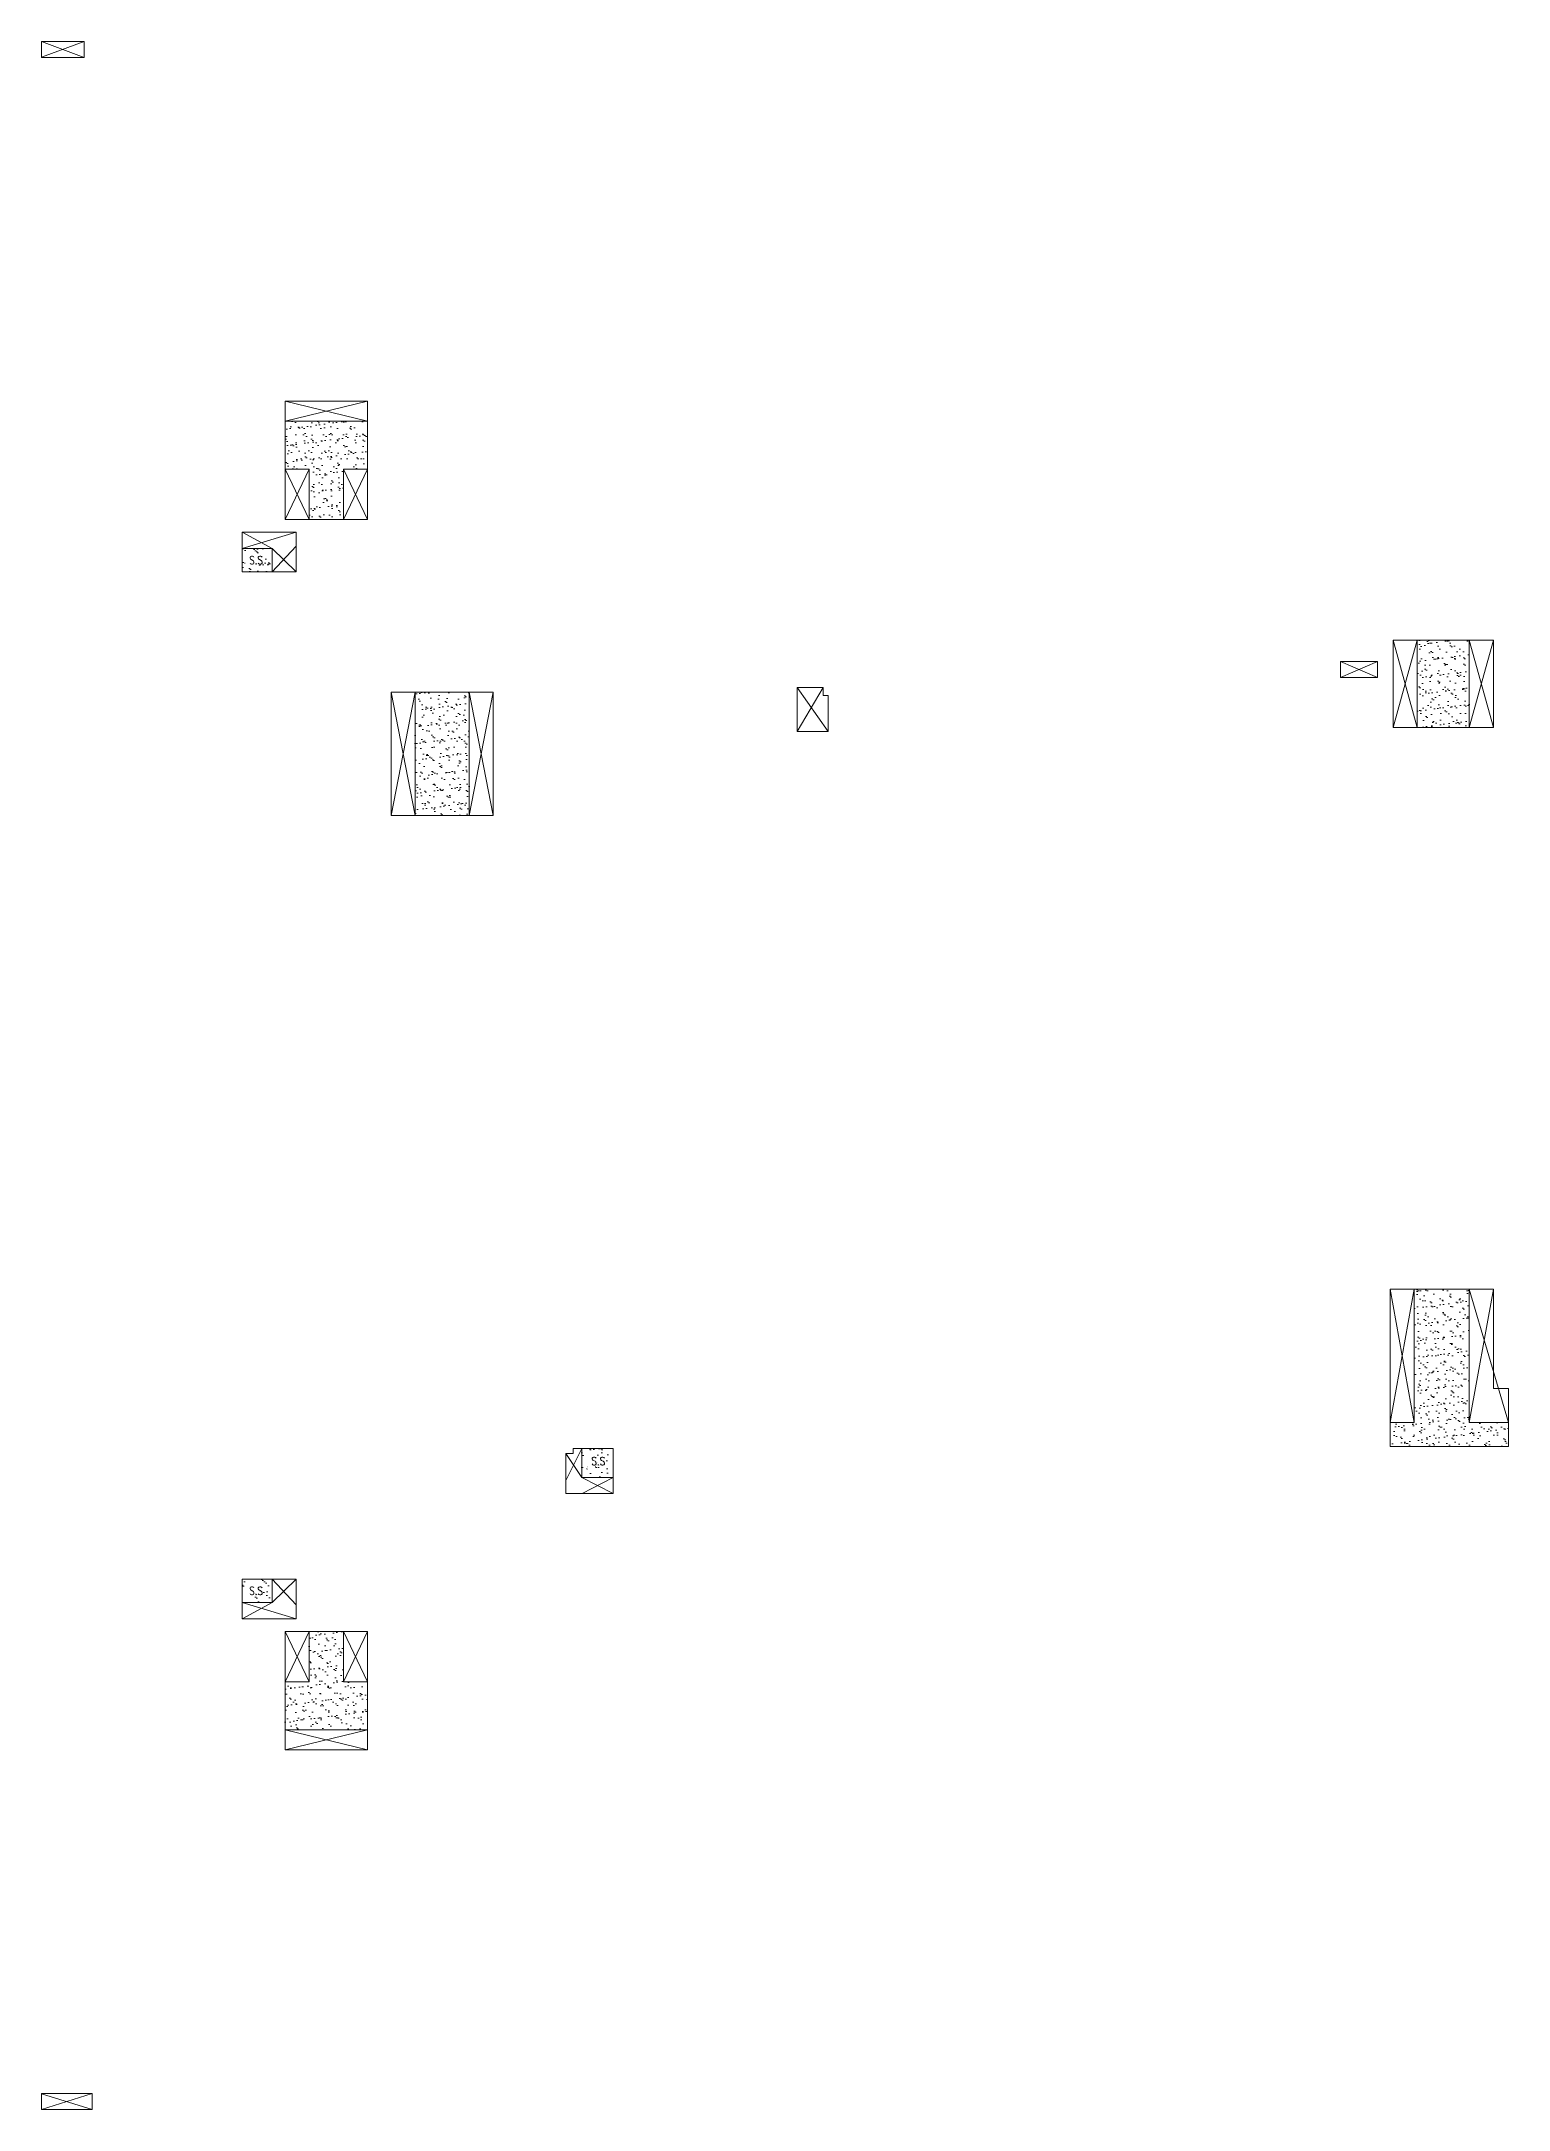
# Model space of a CAD drawing. Header units: millimetres. Extents: x 1124992 to 1258557, y -5767803 to -5695799.
# Drawn here: x 1149217 to 1167552, y -5727810 to -5701965 of the extents above; entities that cross this region are included whole.
import ezdxf

# ---------------------------------------------------------------- set-up
doc = ezdxf.new("R2010")
doc.units = ezdxf.units.MM
doc.header["$LTSCALE"] = 1000
doc.header["$MEASUREMENT"] = 0
doc.linetypes.add('$2$AUDIT_D_120904163729-0', pattern=[0])
doc.layers.add('$1$A-HATCH -160', color=251, linetype='$2$AUDIT_D_120904163729-0')
doc.layers.add('URJA-PL-Wall Opening & Corecut', color=42, linetype='Continuous', lineweight=18)
doc.layers.add('URJA-Service Slab', color=13, linetype='Continuous', lineweight=18)
doc.styles.add('SW-TEXT-1', font='simplex.shx', dxfattribs={"width": 0.8})
pattern_1 = [(37.5, (1221476.01, 6260446.36), (-5.0394686, 154.1459015), [0, -121.6, 0, -136, 0, -130]), (7.5, (1221476, 6260446.36), (141.5821364, 225.771685), [0, -65.6, 0, -109.6, 0, -42]), (327.5, (1221377.6, 6260446.36), (249.131349, 0.4527243), [0, -40, 0, -144, 0, -188]), (317.5, (1221377.6, 6260446.36), (240.4901284, 70.214045), [0, -20, 0, -94.4, 0, -108])]

# ---------------------------------------------------------------- blocks, each defined once
blk = doc.blocks.new('2343424')
at = {"layer": 'URJA-Service Slab'}
h = blk.add_hatch(dxfattribs=at)
h.set_pattern_fill('AR-SAND', color=256, scale=80)
h.set_pattern_definition(pattern_1)
h.paths.add_polyline_path([(9965, 21099), (8935, 21099), (8935, 20499), (9235, 20499), (9235, 19869), (9665, 19869), (9665, 20499), (9965, 20499)])
h.paths.add_polyline_path([(9306, 20717), (9523, 20717), (9523, 20867), (9306, 20867)], flags=24)
h = blk.add_hatch(dxfattribs=at)
h.set_pattern_fill('AR-SAND', color=256, scale=80)
h.set_pattern_definition(pattern_1)
h.paths.add_polyline_path([(8775, 19215), (8400, 19215), (8400, 19509), (8775, 19509)])
h.paths.add_polyline_path([(8463, 19287), (8681, 19287), (8681, 19437), (8463, 19437)], flags=24)
h = blk.add_hatch(dxfattribs=at)
h.set_pattern_fill('AR-SAND', color=256, scale=80)
h.set_pattern_definition(pattern_1)
h.paths.add_polyline_path([(23732, 18361), (23083, 18361), (23083, 17271), (23732, 17271)])
h.paths.add_polyline_path([(23295, 17694), (23513, 17694), (23513, 17844), (23295, 17844)], flags=24)
h = blk.add_hatch(dxfattribs=at)
h.set_pattern_fill('AR-SAND', color=256, scale=80)
h.set_pattern_definition(pattern_1)
h.paths.add_polyline_path([(11235, 17711), (10560, 17711), (10560, 16170), (11235, 16170)])
h.paths.add_polyline_path([(10798, 16637), (11016, 16637), (11016, 16787), (10798, 16787)], flags=24)
h = blk.add_hatch(dxfattribs=at)
h.set_pattern_fill('AR-SAND', color=256, scale=80)
h.set_pattern_definition(pattern_1)
h.paths.add_polyline_path([(23732, 10251), (23045, 10251), (23045, 8586), (22745, 8586), (22745, 8286), (24225, 8286), (24225, 8586), (23732, 8586)])
h.paths.add_polyline_path([(23294, 8985), (23512, 8985), (23512, 9135), (23294, 9135)], flags=24)
h = blk.add_hatch(dxfattribs=at)
h.set_pattern_fill('AR-SAND', color=256, scale=80)
h.set_pattern_definition(pattern_1)
h.paths.add_polyline_path([(13035, 8261), (12645, 8261), (12645, 7901), (13035, 7901)])
h.paths.add_polyline_path([(12739, 8029), (12956, 8029), (12956, 8179), (12739, 8179)], flags=24)
h = blk.add_hatch(dxfattribs=at)
h.set_pattern_fill('AR-SAND', color=256, scale=80)
h.set_pattern_definition(pattern_1)
h.paths.add_polyline_path([(8775, 6630), (8400, 6630), (8400, 6336), (8775, 6336)])
h.paths.add_polyline_path([(8463, 6408), (8681, 6408), (8681, 6558), (8463, 6558)], flags=24)
h = blk.add_hatch(dxfattribs=at)
h.set_pattern_fill('AR-SAND', color=256, scale=80)
h.set_pattern_definition([(37.5, (1221475.95, 6260446.22), (-5.0394686, 154.1459015), [0, -121.6, 0, -136, 0, -130]), (7.5, (1221475.95, 6260446.22), (141.5821364, 225.771685), [0, -65.6, 0, -109.6, 0, -42]), (327.5, (1221377.55, 6260446.22), (249.131349, 0.4527243), [0, -40, 0, -144, 0, -188]), (317.5, (1221377.55, 6260446.22), (240.4901284, 70.214045), [0, -20, 0, -94.4, 0, -108])])
h.paths.add_polyline_path([(9965, 4746), (8935, 4746), (8935, 5346), (9235, 5346), (9235, 5973), (9665, 5973), (9665, 5346), (9965, 5346)])
h.paths.add_polyline_path([(9306, 4978), (9523, 4978), (9523, 5128), (9306, 5128)], flags=24)
at = {"layer": 'URJA-PL-Wall Opening & Corecut', "linetype": 'Continuous', "lineweight": 15}
for points, elevation in [([(6425, 25645), (6425, 25845), (5890, 25845), (5890, 25645), (6425, 25645)], 0), ([(5890, 25845), (6425, 25645)], 0), ([(6425, 25845), (5890, 25646)], 0), ([(9235, 19872), (8935, 20499)], 1), ([(9235, 20499), (8935, 19872)], 1), ([(23083, 17271), (22784, 18361)], 0), ([(23083, 18361), (22784, 17271)], 0), ([(24035, 18361), (23732, 17271)], 0), ([(24035, 17271), (23732, 18361)], 0), ([(10260, 17711), (10560, 16170)], 0), ([(10260, 16170), (10560, 17711)], 0), ([(11235, 17711), (11535, 16170)], 0), ([(11236, 16170), (11535, 17711)], 0), ([(15335, 17221), (15720, 17221), (15720, 17671), (15660, 17671), (15660, 17771), (15335, 17770), (15335, 17221)], 0), ([(15720, 17221), (15335, 17771)], 0), ([(15660, 17771), (15335, 17221)], 0), ([(22745, 10251), (23045, 8586)], 0), ([(22745, 8586), (23045, 10251)], 0), ([(24035, 10251), (24035, 9010), (24225, 9010), (24225, 8586), (23732, 8586), (23732, 10251), (24035, 10251)], 0), ([(24035, 10251), (23732, 8586)], 0), ([(24225, 8586), (23732, 10251)], 0), ([(12645, 8261), (12445, 7863)], 0), ([(13035, 7701), (13035, 7901), (12645, 7901), (12645, 8261), (12535, 8261), (12535, 8201), (12445, 8201), (12445, 7701), (13035, 7701)], 0), ([(12645, 7901), (12445, 8201)], 0), ([(12645, 7901), (13035, 7701)], 0), ([(13035, 7901), (12646, 7701)], 0), ([(9235, 5973), (8935, 5346)], 1), ([(9235, 5346), (8935, 5973)], 1)]:
    blk.add_lwpolyline(points, dxfattribs=dict(at, elevation=elevation))
for points in [[(9965, 21349), (8935, 21349), (8935, 21099), (9965, 21099)], [(9965, 20499), (9665, 20499), (9665, 19869), (9965, 19869)], [(9965, 5346), (9665, 5346), (9665, 5973), (9965, 5973)], [(9965, 4496), (8935, 4496), (8935, 4746), (9965, 4746)]]:
    blk.add_lwpolyline(points, close=True, dxfattribs=at)
for points in [[(8935, 21349), (9965, 21099)], [(9965, 21349), (8935, 21099)], [(9665, 20499), (9965, 19869)], [(9965, 20499), (9665, 19869)], [(8400, 19710), (8400, 19509), (8775, 19509), (8775, 19215), (9075, 19215), (9075, 19710), (8400, 19710)], [(8400, 19509), (9075, 19710)], [(8775, 19509), (8400, 19710)], [(8775, 19215), (9075, 19538)], [(8775, 19509), (9075, 19215)], [(22585, 17896), (22585, 18096), (22125, 18096), (22125, 17896), (22585, 17896)], [(22125, 18096), (22585, 17896)], [(22585, 18096), (22125, 17897)], [(8400, 6135), (8400, 6336), (8775, 6336), (8775, 6630), (9075, 6630), (9075, 6135), (8400, 6135)], [(8775, 6630), (9075, 6307)], [(8775, 6336), (9075, 6630)], [(8400, 6336), (9075, 6135)], [(8775, 6336), (8400, 6134)], [(9665, 5346), (9965, 5973)], [(9965, 5346), (9665, 5973)], [(8935, 4496), (9965, 4746)], [(9965, 4496), (8935, 4746)], [(6525, 200), (6525, 0), (5890, 0), (5890, 200), (6525, 200)], [(5890, 0), (6525, 200)], [(6525, 0), (5890, 199)]]:
    blk.add_lwpolyline(points, dxfattribs=at)
for points, elevation in [([(9235, 20499), (8935, 20499), (8935, 19872), (9235, 19872)], 1), ([(23083, 18361), (22784, 18361), (22784, 17271), (23083, 17271)], 0), ([(24035, 17271), (23732, 17271), (23732, 18361), (24035, 18361)], 0), ([(10260, 16170), (10560, 16170), (10560, 17711), (10260, 17711)], 0), ([(11235, 17711), (11535, 17711), (11535, 16170), (11235, 16170)], 0), ([(23045, 8586), (22745, 8586), (22745, 10251), (23045, 10251)], 0), ([(9235, 5346), (8935, 5346), (8935, 5973), (9235, 5973)], 1)]:
    blk.add_lwpolyline(points, close=True, dxfattribs=dict(at, elevation=elevation))
at = {"layer": 'URJA-Service Slab'}
for points in [[(9965, 21099), (8935, 21099), (8935, 20499), (9235, 20499), (9235, 19869), (9665, 19869), (9665, 20499), (9965, 20499), (9965, 21099)], [(9965, 4746), (8935, 4746), (8935, 5346), (9235, 5346), (9235, 5973), (9665, 5973), (9665, 5346), (9965, 5346), (9965, 4746)]]:
    blk.add_lwpolyline(points, dxfattribs=at)
for points in [[(8775, 19215), (8400, 19215), (8400, 19509), (8775, 19509)], [(8775, 6630), (8400, 6630), (8400, 6336), (8775, 6336)]]:
    blk.add_lwpolyline(points, close=True, dxfattribs=at)
at = {"layer": 'URJA-Service Slab', "elevation": 0}
for points in [[(23732, 18361), (23083, 18361), (23083, 17271), (23732, 17271)], [(11235, 17711), (10560, 17711), (10560, 16170), (11235, 16170)], [(13035, 8261), (12645, 8261), (12645, 7901), (13035, 7901)]]:
    blk.add_lwpolyline(points, close=True, dxfattribs=at)
blk.add_lwpolyline([(23732, 10251), (23045, 10251), (23045, 8586), (22745, 8586), (22745, 8286), (24225, 8286), (24225, 8586), (23732, 8586), (23732, 10251)], dxfattribs=at)
at = {"layer": 'URJA-Service Slab', "char_height": 100, "width": 0.171, "style": 'SW-TEXT-1', "bg_fill": 3, "box_fill_scale": 1.5, "bg_fill_color": 256, "bg_fill_transparency": 0}
for insert, attachment_point in [((8488, 19312), 7), ((12764, 8154), 1), ((8488, 6533), 1)]:
    blk.add_mtext('{\\C1;S.S}', dxfattribs=dict(at, insert=insert, attachment_point=attachment_point))

msp = doc.modelspace()

# ---------------------------------------------------------------- block references
at = {"layer": '$1$A-HATCH -160', "linetype": 'ByBlock'}
msp.add_blockref('2343424', (1143327.264, -5727809.573, 0.647), dxfattribs=at)

doc.saveas('drawing.dxf')
